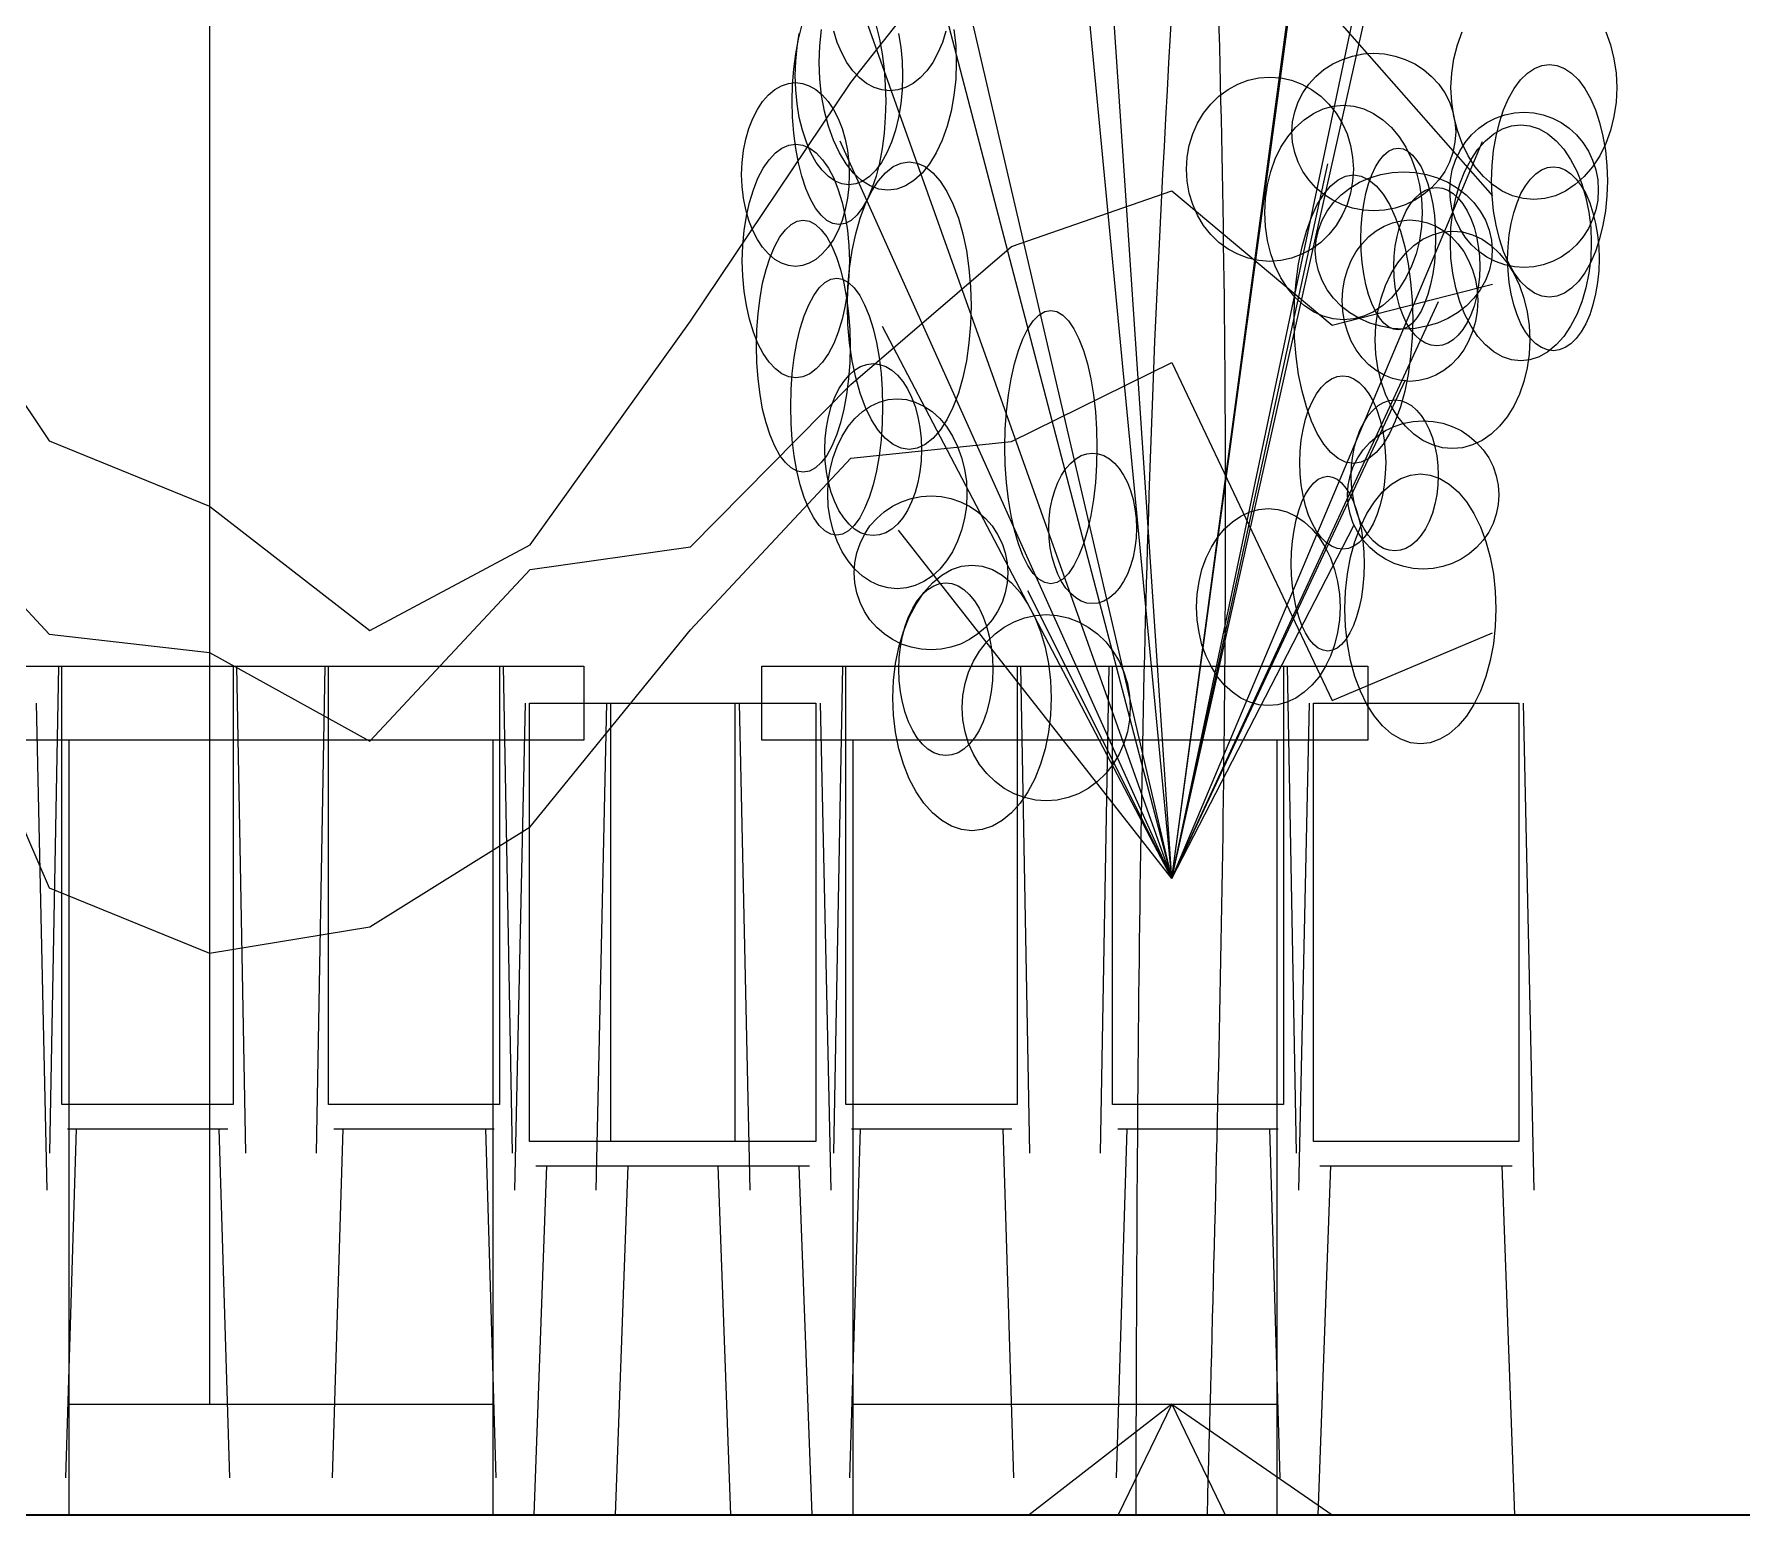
# Model space of a CAD drawing. Header units: millimetres. Extents: x -1800 to 33200, y -8500 to 38400.
# Drawn here: x 22664 to 24733, y 20489 to 22283 of the extents above; entities that cross this region are included whole.
import ezdxf

# ---------------------------------------------------------------- set-up
doc = ezdxf.new("R2010")
doc.units = ezdxf.units.MM
for name, color, linetype, lineweight in [('E-FURNITURE', 7, 'Continuous', 18), ('E-GLASS', 4, 'Continuous', 13), ('E-LANDSCAPE', 8, 'Continuous', 9), ('E-OUTLINE', 7, 'Continuous', 35), ('E-PLANT', 3, 'Continuous', 13)]:
    doc.layers.add(name, color=color, linetype=linetype, lineweight=lineweight)

msp = doc.modelspace()

# ---------------------------------------------------------------- linework, layer by layer
at = {"layer": 'E-FURNITURE'}
for p, q in [((22693.7, 21517.4), (22682.9, 20927.4)), ((22909.5, 21517.4), (22920.3, 20927.4)), ((23016.5, 21517.4), (23005.7, 20927.4)), ((23232.3, 21517.4), (23243.1, 20927.4)), ((23643.3, 21517.4), (23632.5, 20927.4)), ((23859.1, 21517.4), (23869.9, 20927.4)), ((23966.1, 21517.4), (23955.3, 20927.4)), ((24181.9, 21517.4), (24192.7, 20927.4)), ((22666.9, 21472.7), (22679.8, 20882.7)), ((23259.1, 21472.7), (23246.2, 20882.7)), ((23357.5, 21472.7), (23344.6, 20882.7)), ((23518.1, 21472.7), (23531, 20882.7)), ((23616.5, 21472.7), (23629.4, 20882.7)), ((24208.7, 21472.7), (24195.8, 20882.7)), ((24467.7, 21472.7), (24480.6, 20882.7)), ((22706.2, 21428), (22706.2, 20489.4)), ((23219.8, 21428), (23219.8, 20489.4)), ((23655.8, 21428), (23655.8, 20489.4)), ((24169.4, 21428), (24169.4, 20489.4)), ((22715.2, 20956.9), (22702.3, 20534.1)), ((22704.5, 20956.9), (22898.7, 20956.9)), ((22887.9, 20956.9), (22900.8, 20534.1)), ((23038.1, 20956.9), (23025.2, 20534.1)), ((23027.3, 20956.9), (23221.6, 20956.9)), ((23210.8, 20956.9), (23223.7, 20534.1)), ((23664.8, 20956.9), (23651.9, 20534.1)), ((23654.1, 20956.9), (23848.3, 20956.9)), ((23837.5, 20956.9), (23850.4, 20534.1)), ((23987.7, 20956.9), (23974.8, 20534.1)), ((23976.9, 20956.9), (24171.2, 20956.9)), ((24160.4, 20956.9), (24173.3, 20534.1)), ((23285, 20912.2), (23269.5, 20489.4)), ((23272.1, 20912.2), (23505.1, 20912.2)), ((23383.4, 20912.2), (23367.9, 20489.4)), ((23370.5, 20912.2), (23603.5, 20912.2)), ((23492.2, 20912.2), (23507.7, 20489.4)), ((23590.6, 20912.2), (23606.1, 20489.4)), ((24234.6, 20912.2), (24219.1, 20489.4)), ((24221.7, 20912.2), (24454.7, 20912.2)), ((24441.8, 20912.2), (24457.3, 20489.4)), ((22706.2, 20623.5), (23219.8, 20623.5)), ((23655.8, 20623.5), (24169.4, 20623.5))]:
    msp.add_line(p, q, dxfattribs=at)
for points in [[(22596.1, 21517.4), (23329.9, 21517.4), (23329.9, 21428), (22596.1, 21428)], [(22698, 21517.4), (22905.2, 21517.4), (22905.2, 20986.4), (22698, 20986.4)], [(23020.8, 21517.4), (23228, 21517.4), (23228, 20986.4), (23020.8, 20986.4)], [(23545.7, 21517.4), (24279.5, 21517.4), (24279.5, 21428), (23545.7, 21428)], [(23647.6, 21517.4), (23854.8, 21517.4), (23854.8, 20986.4), (23647.6, 20986.4)], [(23970.4, 21517.4), (24177.6, 21517.4), (24177.6, 20986.4), (23970.4, 20986.4)], [(23264.3, 21472.7), (23512.9, 21472.7), (23512.9, 20941.7), (23264.3, 20941.7)], [(23362.7, 21472.7), (23611.3, 21472.7), (23611.3, 20941.7), (23362.7, 20941.7)], [(24213.9, 21472.7), (24462.5, 21472.7), (24462.5, 20941.7), (24213.9, 20941.7)]]:
    msp.add_lwpolyline(points, close=True, dxfattribs=at)
at = {"layer": 'E-GLASS'}
msp.add_line((22876.7, 25361.4), (22876.7, 20623.5), dxfattribs=at)
at = {"layer": 'E-LANDSCAPE'}
for points in [[(19963.1, 22056.9), (20157.4, 22056.5), (20351.6, 22172.5), (20545.8, 22333.3), (20740.1, 22535), (20934.3, 22728.1), (21128.6, 22427), (21322.8, 22153.3), (21517, 22190), (21711.3, 21938), (21905.5, 22042.9), (22099.7, 22142.5), (22294, 22148.7), (22488.2, 22080.3), (22682.4, 21790.5), (22876.7, 21711.3), (23070.9, 21560.6), (23265.1, 21664.6), (23459.4, 21935.3), (23653.6, 22224.7), (23847.9, 22471.2), (24042.1, 22310.6), (24236.3, 22307.8), (24430.6, 22087.4)], [(19963.1, 21783.4), (20157.4, 21887), (20351.6, 22119.8), (20545.8, 22268.1), (20740.1, 22432.3), (20934.3, 22278.4), (21128.6, 22296.2), (21322.8, 21935.2), (21517, 21934.1), (21711.3, 21551.8), (21905.5, 21678.8), (22099.7, 21996.8), (22294, 21813.1), (22488.2, 21765.6), (22682.4, 21556.2), (22876.7, 21534.2), (23070.9, 21426.7), (23265.1, 21634.4), (23459.4, 21662.1), (23653.6, 21858.6), (23847.9, 22025.9), (24042.1, 22093.2), (24236.3, 21930.5), (24430.6, 21980.4)], [(19963.1, 21712.8), (20157.4, 21734.8), (20351.6, 21616.1), (20545.8, 21795.9), (20740.1, 22104.5), (20934.3, 22195.4), (21128.6, 22044), (21322.8, 21756.6), (21517, 21470.5), (21711.3, 21494.7), (21905.5, 21641.6), (22099.7, 21615.9), (22294, 21628), (22488.2, 21699.2), (22682.4, 21249.1), (22876.7, 21169.8), (23070.9, 21201.8), (23265.1, 21322.9), (23459.4, 21561.6), (23653.6, 21769.4), (23847.9, 21789.8), (24042.1, 21885.2), (24236.3, 21476), (24430.6, 21557.9)]]:
    msp.add_lwpolyline(points, dxfattribs=at)
at = {"layer": 'E-OUTLINE'}
msp.add_line((0, 20489.4), (32200, 20489.4), dxfattribs=at)
at = {"layer": 'E-PLANT'}
for p, q in [((24042.1, 21260.4), (24312.2, 23245.3)), ((24042.1, 21260.4), (24462.4, 23131.8)), ((24042.1, 21260.4), (23627.4, 22848.4)), ((24042.1, 21260.4), (24367.5, 22802.7)), ((24042.1, 21260.4), (24231.4, 22668.3)), ((24042.1, 21260.4), (23949.5, 22641)), ((24042.1, 21260.4), (23732.5, 22593.1)), ((24042.1, 21260.4), (23916.9, 22570)), ((24042.1, 21260.4), (23614.4, 22462.7)), ((24042.1, 21260.4), (23640.6, 22153.4)), ((24042.1, 21260.4), (24418.6, 22153.2)), ((24042.1, 21260.4), (24231.2, 22126)), ((24042.1, 21260.4), (24365.2, 21959.4)), ((24042.1, 21260.4), (23691.7, 21929.1)), ((24042.1, 21260.4), (24325.3, 21864.3)), ((24042.1, 21260.4), (23711.1, 21682.2)), ((24042.1, 21260.4), (24262.8, 21687.7)), ((24042.1, 21260.4), (23868, 21608.6)), ((24042.1, 20623.5), (23869.4, 20489.4)), ((24042.1, 20623.5), (23977.3, 20489.4)), ((24042.1, 20623.5), (24106.8, 20489.4)), ((24042.1, 20623.5), (24236.3, 20489.4))]:
    msp.add_line(p, q, dxfattribs=at)
for points in [[(23684, 22293.2), (23688.1, 22276.9), (23691.4, 22259.3), (23693.8, 22240.8), (23695.2, 22221.6), (23695.7, 22202.1), (23695.7, 22202.1), (23695.2, 22182.5), (23693.8, 22163.3), (23691.4, 22144.8), (23688.1, 22127.2), (23684, 22111), (23679.1, 22096.3), (23673.5, 22083.3), (23667.4, 22072.5), (23660.7, 22063.8), (23653.7, 22057.5), (23646.5, 22053.7), (23639.1, 22052.4), (23631.7, 22053.7), (23624.4, 22057.5), (23617.4, 22063.8), (23610.7, 22072.5), (23604.6, 22083.3), (23599, 22096.3), (23594.1, 22111), (23590, 22127.2), (23586.7, 22144.8), (23584.3, 22163.3), (23582.9, 22182.5), (23582.4, 22202.1), (23582.9, 22221.6), (23584.3, 22240.8), (23586.7, 22259.3), (23590, 22276.9), (23594.1, 22293.2)], [(23711.3, 22283.9), (23714, 22267.4), (23715.7, 22250.4), (23716.2, 22233.1), (23716.2, 22233.1), (23715.7, 22215.8), (23714, 22198.8), (23711.3, 22182.3), (23707.5, 22166.8), (23702.8, 22152.3), (23697.2, 22139.3), (23690.8, 22127.8), (23683.7, 22118.2), (23676.1, 22110.5), (23668, 22105), (23659.7, 22101.6), (23651.2, 22100.4), (23642.7, 22101.6), (23634.4, 22105), (23626.3, 22110.5), (23618.7, 22118.2), (23611.6, 22127.8), (23605.2, 22139.3), (23599.6, 22152.3), (23594.9, 22166.8), (23591.1, 22182.3), (23588.4, 22198.8), (23586.7, 22215.8), (23586.1, 22233.1), (23586.7, 22250.4), (23588.4, 22267.4), (23591.1, 22283.9)], [(23778.4, 22288.8), (23780.5, 22269), (23781.2, 22248.8), (23781.2, 22248.8), (23780.5, 22228.6), (23778.4, 22208.8), (23774.9, 22189.7), (23770.1, 22171.5), (23764.1, 22154.7), (23756.9, 22139.5), (23748.8, 22126.2), (23739.7, 22114.9), (23730, 22106), (23719.7, 22099.5), (23709.1, 22095.5), (23698.3, 22094.2), (23687.4, 22095.5), (23676.8, 22099.5), (23666.5, 22106), (23656.8, 22114.9), (23647.8, 22126.2), (23639.6, 22139.5), (23632.4, 22154.7), (23626.4, 22171.5), (23621.6, 22189.7), (23618.1, 22208.8), (23616, 22228.6), (23615.3, 22248.8), (23616, 22269), (23618.1, 22288.8)], [(23768.6, 22286.8), (23764.4, 22273.1), (23759, 22260.4), (23752.7, 22248.9), (23745.5, 22238.8), (23737.5, 22230.3), (23728.9, 22223.5), (23719.8, 22218.6), (23710.3, 22215.6), (23700.7, 22214.6), (23691.2, 22215.6), (23681.7, 22218.6), (23672.6, 22223.5), (23664, 22230.3), (23656, 22238.8), (23648.8, 22248.9), (23642.5, 22260.4), (23637.1, 22273.1), (23632.9, 22286.8)], [(24567.8, 22286.1), (24573.6, 22270.2), (24577.8, 22253.4), (24580.4, 22236), (24581.2, 22218.3), (24581.2, 22218.3), (24580.4, 22200.6), (24577.8, 22183.2), (24573.6, 22166.5), (24567.8, 22150.6), (24560.5, 22135.8), (24551.8, 22122.5), (24541.9, 22110.8), (24531, 22101), (24519.3, 22093.1), (24506.8, 22087.4), (24493.9, 22084), (24480.8, 22082.8), (24467.7, 22084), (24454.9, 22087.4), (24442.4, 22093.1), (24430.6, 22101), (24419.7, 22110.8), (24409.8, 22122.5), (24401.2, 22135.8), (24393.9, 22150.6), (24388.1, 22166.5), (24383.9, 22183.2), (24381.3, 22200.6), (24380.4, 22218.3), (24381.3, 22236), (24383.9, 22253.4), (24388.1, 22270.2), (24393.9, 22286.1)]]:
    msp.add_lwpolyline(points, dxfattribs=at)
for points in [[(24386.1, 22164.6), (24385.2, 22152.1), (24382.7, 22139.9), (24378.5, 22128.1), (24372.8, 22116.9), (24365.6, 22106.5), (24357, 22097.1), (24347.3, 22088.9), (24336.5, 22082), (24324.9, 22076.5), (24312.6, 22072.5), (24299.9, 22070), (24286.9, 22069.2), (24274, 22070), (24261.2, 22072.5), (24249, 22076.5), (24237.3, 22082), (24226.6, 22088.9), (24216.8, 22097.1), (24208.2, 22106.5), (24201, 22116.9), (24195.3, 22128.1), (24191.1, 22139.9), (24188.6, 22152.1), (24187.8, 22164.6), (24188.6, 22177), (24191.1, 22189.2), (24195.3, 22201), (24201, 22212.2), (24208.2, 22222.6), (24216.8, 22232), (24226.6, 22240.2), (24237.3, 22247.1), (24249, 22252.6), (24261.2, 22256.6), (24274, 22259.1), (24286.9, 22259.9), (24299.9, 22259.1), (24312.6, 22256.6), (24324.9, 22252.6), (24336.5, 22247.1), (24347.3, 22240.2), (24357, 22232), (24365.6, 22222.6), (24372.8, 22212.2), (24378.5, 22201), (24382.7, 22189.2), (24385.2, 22177), (24386.1, 22164.6)], [(24569.8, 22105.6), (24569.2, 22087.2), (24567.4, 22069.1), (24564.4, 22051.7), (24560.4, 22035.2), (24555.3, 22019.8), (24549.2, 22006), (24542.4, 21993.8), (24534.7, 21983.6), (24526.5, 21975.4), (24517.8, 21969.5), (24508.8, 21965.9), (24499.7, 21964.7), (24490.6, 21965.9), (24481.6, 21969.5), (24472.9, 21975.4), (24464.7, 21983.6), (24457, 21993.8), (24450.2, 22006), (24444.1, 22019.8), (24439, 22035.2), (24435, 22051.7), (24432, 22069.1), (24430.2, 22087.2), (24429.6, 22105.6), (24430.2, 22124), (24432, 22142.1), (24435, 22159.5), (24439, 22176.1), (24444.1, 22191.4), (24450.2, 22205.2), (24457, 22217.4), (24464.7, 22227.6), (24472.9, 22235.8), (24481.6, 22241.7), (24490.6, 22245.3), (24499.7, 22246.5), (24508.8, 22245.3), (24517.8, 22241.7), (24526.5, 22235.8), (24534.7, 22227.6), (24542.4, 22217.4), (24549.2, 22205.2), (24555.3, 22191.4), (24560.4, 22176.1), (24564.4, 22159.5), (24567.4, 22142.1), (24569.2, 22124), (24569.8, 22105.6)], [(23651.5, 22113.2), (23650.9, 22098.6), (23649.3, 22084.4), (23646.5, 22070.6), (23642.8, 22057.5), (23638, 22045.4), (23632.4, 22034.5), (23626, 22024.9), (23618.9, 22016.8), (23611.3, 22010.3), (23603.2, 22005.6), (23594.9, 22002.8), (23586.4, 22001.8), (23577.9, 22002.8), (23569.5, 22005.6), (23561.4, 22010.3), (23553.8, 22016.8), (23546.7, 22024.9), (23540.3, 22034.5), (23534.7, 22045.4), (23529.9, 22057.5), (23526.2, 22070.6), (23523.4, 22084.4), (23521.8, 22098.6), (23521.2, 22113.2), (23521.8, 22127.7), (23523.4, 22142), (23526.2, 22155.8), (23529.9, 22168.8), (23534.7, 22180.9), (23540.3, 22191.9), (23546.7, 22201.5), (23553.8, 22209.6), (23561.4, 22216), (23569.5, 22220.7), (23577.9, 22223.5), (23586.4, 22224.5), (23594.9, 22223.5), (23603.2, 22220.7), (23611.3, 22216), (23618.9, 22209.6), (23626, 22201.5), (23632.4, 22191.9), (23638, 22180.9), (23642.8, 22168.8), (23646.5, 22155.8), (23649.3, 22142), (23650.9, 22127.7), (23651.5, 22113.2)], [(24262.2, 22119.5), (24261.3, 22104.9), (24258.7, 22090.6), (24254.5, 22076.8), (24248.6, 22063.7), (24241.3, 22051.5), (24232.5, 22040.6), (24222.6, 22030.9), (24211.6, 22022.8), (24199.7, 22016.4), (24187.2, 22011.7), (24174.2, 22008.8), (24161, 22007.9), (24147.8, 22008.8), (24134.8, 22011.7), (24122.3, 22016.4), (24110.4, 22022.8), (24099.4, 22030.9), (24089.5, 22040.6), (24080.8, 22051.5), (24073.4, 22063.7), (24067.6, 22076.8), (24063.3, 22090.6), (24060.7, 22104.9), (24059.9, 22119.5), (24060.7, 22134.1), (24063.3, 22148.4), (24067.6, 22162.2), (24073.4, 22175.3), (24080.8, 22187.5), (24089.5, 22198.4), (24099.4, 22208.1), (24110.4, 22216.2), (24122.3, 22222.6), (24134.8, 22227.3), (24147.8, 22230.2), (24161, 22231.1), (24174.2, 22230.2), (24187.2, 22227.3), (24199.7, 22222.6), (24211.6, 22216.2), (24222.6, 22208.1), (24232.5, 22198.4), (24241.3, 22187.5), (24248.6, 22175.3), (24254.5, 22162.2), (24258.7, 22148.4), (24261.3, 22134.1), (24262.2, 22119.5)], [(24345.4, 22066.9), (24344.6, 22050), (24342.2, 22033.3), (24338.2, 22017.2), (24332.7, 22002), (24325.8, 21987.8), (24317.5, 21975), (24308.2, 21963.8), (24297.8, 21954.4), (24286.6, 21946.9), (24274.8, 21941.4), (24262.6, 21938.1), (24250.1, 21937), (24237.7, 21938.1), (24225.5, 21941.4), (24213.7, 21946.9), (24202.5, 21954.4), (24192.1, 21963.8), (24182.7, 21975), (24174.5, 21987.8), (24167.6, 22002), (24162.1, 22017.2), (24158.1, 22033.3), (24155.6, 22050), (24154.8, 22066.9), (24155.6, 22083.9), (24158.1, 22100.6), (24162.1, 22116.7), (24167.6, 22131.9), (24174.5, 22146.1), (24182.7, 22158.8), (24192.1, 22170), (24202.5, 22179.5), (24213.7, 22187), (24225.5, 22192.5), (24237.7, 22195.8), (24250.1, 22196.9), (24262.6, 22195.8), (24274.8, 22192.5), (24286.6, 22187), (24297.8, 22179.5), (24308.2, 22170), (24317.5, 22158.8), (24325.8, 22146.1), (24332.7, 22131.9), (24338.2, 22116.7), (24342.2, 22100.6), (24344.6, 22083.9), (24345.4, 22066.9)], [(24558.8, 22094.5), (24558.1, 22082.2), (24555.8, 22070.2), (24552, 22058.5), (24546.8, 22047.5), (24540.2, 22037.3), (24532.5, 22028.1), (24523.6, 22019.9), (24513.9, 22013.1), (24503.3, 22007.7), (24492.2, 22003.7), (24480.6, 22001.3), (24468.9, 22000.5), (24457.2, 22001.3), (24445.6, 22003.7), (24434.5, 22007.7), (24423.9, 22013.1), (24414.2, 22019.9), (24405.3, 22028.1), (24397.6, 22037.3), (24391, 22047.5), (24385.8, 22058.5), (24382, 22070.2), (24379.8, 22082.2), (24379, 22094.5), (24379.8, 22106.8), (24382, 22118.8), (24385.8, 22130.5), (24391, 22141.5), (24397.6, 22151.7), (24405.3, 22161), (24414.2, 22169.1), (24423.9, 22175.9), (24434.5, 22181.3), (24445.6, 22185.3), (24457.2, 22187.7), (24468.9, 22188.5), (24480.6, 22187.7), (24492.2, 22185.3), (24503.3, 22181.3), (24513.9, 22175.9), (24523.6, 22169.1), (24532.5, 22161), (24540.2, 22151.7), (24546.8, 22141.5), (24552, 22130.5), (24555.8, 22118.8), (24558.1, 22106.8), (24558.8, 22094.5)], [(24550.3, 22030.3), (24549.6, 22011.7), (24547.4, 21993.4), (24543.8, 21975.7), (24538.9, 21958.9), (24532.7, 21943.4), (24525.3, 21929.4), (24516.9, 21917), (24507.7, 21906.7), (24497.6, 21898.4), (24487.1, 21892.4), (24476.1, 21888.7), (24465, 21887.5), (24453.9, 21888.7), (24442.9, 21892.4), (24432.4, 21898.4), (24422.3, 21906.7), (24413.1, 21917), (24404.7, 21929.4), (24397.3, 21943.4), (24391.1, 21958.9), (24386.2, 21975.7), (24382.6, 21993.4), (24380.4, 22011.7), (24379.7, 22030.3), (24380.4, 22049), (24382.6, 22067.3), (24386.2, 22085), (24391.1, 22101.8), (24397.3, 22117.3), (24404.7, 22131.3), (24413.1, 22143.7), (24422.3, 22154), (24432.4, 22162.3), (24442.9, 22168.3), (24453.9, 22172), (24465, 22173.2), (24476.1, 22172), (24487.1, 22168.3), (24497.6, 22162.3), (24507.7, 22154), (24516.9, 22143.7), (24525.3, 22131.3), (24532.7, 22117.3), (24538.9, 22101.8), (24543.8, 22085), (24547.4, 22067.3), (24549.6, 22049), (24550.3, 22030.3)], [(23651.7, 22008.4), (23651.2, 21989.9), (23649.5, 21971.8), (23646.8, 21954.3), (23643, 21937.7), (23638.3, 21922.3), (23632.7, 21908.3), (23626.4, 21896.1), (23619.3, 21885.8), (23611.7, 21877.7), (23603.7, 21871.7), (23595.4, 21868.1), (23586.9, 21866.9), (23578.4, 21868.1), (23570.1, 21871.7), (23562.1, 21877.7), (23554.5, 21885.8), (23547.4, 21896.1), (23541, 21908.3), (23535.4, 21922.3), (23530.7, 21937.7), (23527, 21954.3), (23524.2, 21971.8), (23522.6, 21989.9), (23522, 22008.4), (23522.6, 22026.9), (23524.2, 22045.1), (23527, 22062.6), (23530.7, 22079.2), (23535.4, 22094.6), (23541, 22108.5), (23547.4, 22120.7), (23554.5, 22131), (23562.1, 22139.2), (23570.1, 22145.1), (23578.4, 22148.8), (23586.9, 22150), (23595.4, 22148.8), (23603.7, 22145.1), (23611.7, 22139.2), (23619.3, 22131), (23626.4, 22120.7), (23632.7, 22108.5), (23638.3, 22094.6), (23643, 22079.2), (23646.8, 22062.6), (23649.5, 22045.1), (23651.2, 22026.9), (23651.7, 22008.4)], [(24361.8, 22034.9), (24361.4, 22020.5), (24360.3, 22006.4), (24358.3, 21992.7), (24355.7, 21979.8), (24352.4, 21967.9), (24348.5, 21957), (24344.1, 21947.5), (24339.2, 21939.5), (24333.9, 21933.2), (24328.3, 21928.6), (24322.4, 21925.7), (24316.5, 21924.8), (24310.6, 21925.7), (24304.8, 21928.6), (24299.2, 21933.2), (24293.9, 21939.5), (24289, 21947.5), (24284.5, 21957), (24280.6, 21967.9), (24277.3, 21979.8), (24274.7, 21992.7), (24272.8, 22006.4), (24271.7, 22020.5), (24271.3, 22034.9), (24271.7, 22049.2), (24272.8, 22063.3), (24274.7, 22077), (24277.3, 22089.9), (24280.6, 22101.8), (24284.5, 22112.7), (24289, 22122.2), (24293.9, 22130.2), (24299.2, 22136.5), (24304.8, 22141.2), (24310.6, 22144), (24316.5, 22144.9), (24322.4, 22144), (24328.3, 22141.2), (24333.9, 22136.5), (24339.2, 22130.2), (24344.1, 22122.2), (24348.5, 22112.7), (24352.4, 22101.8), (24355.7, 22089.9), (24358.3, 22077), (24360.3, 22063.3), (24361.4, 22049.2), (24361.8, 22034.9)], [(23799.2, 21954.2), (23798.5, 21931.5), (23796.6, 21909.1), (23793.5, 21887.5), (23789.1, 21867.1), (23783.7, 21848.1), (23777.2, 21831), (23769.9, 21816), (23761.7, 21803.3), (23752.9, 21793.2), (23743.6, 21785.9), (23734, 21781.4), (23724.3, 21780), (23714.5, 21781.4), (23704.9, 21785.9), (23695.6, 21793.2), (23686.8, 21803.3), (23678.7, 21816), (23671.3, 21831), (23664.8, 21848.1), (23659.4, 21867.1), (23655.1, 21887.5), (23651.9, 21909.1), (23650, 21931.5), (23649.4, 21954.2), (23650, 21977), (23651.9, 21999.3), (23655.1, 22020.9), (23659.4, 22041.4), (23664.8, 22060.3), (23671.3, 22077.5), (23678.7, 22092.5), (23686.8, 22105.2), (23695.6, 22115.3), (23704.9, 22122.6), (23714.5, 22127), (23724.3, 22128.5), (23734, 22127), (23743.6, 22122.6), (23752.9, 22115.3), (23761.7, 22105.2), (23769.9, 22092.5), (23777.2, 22077.5), (23783.7, 22060.3), (23789.1, 22041.4), (23793.5, 22020.9), (23796.6, 21999.3), (23798.5, 21977), (23799.2, 21954.2)], [(24334, 21937.9), (24333.4, 21915.1), (24331.5, 21892.7), (24328.5, 21871), (24324.4, 21850.5), (24319.1, 21831.5), (24312.9, 21814.3), (24305.9, 21799.3), (24298.1, 21786.6), (24289.7, 21776.4), (24280.8, 21769.1), (24271.6, 21764.6), (24262.2, 21763.1), (24252.8, 21764.6), (24243.6, 21769.1), (24234.7, 21776.4), (24226.3, 21786.6), (24218.5, 21799.3), (24211.4, 21814.3), (24205.3, 21831.5), (24200, 21850.5), (24195.9, 21871), (24192.9, 21892.7), (24191, 21915.1), (24190.4, 21937.9), (24191, 21960.8), (24192.9, 21983.2), (24195.9, 22004.8), (24200, 22025.3), (24205.3, 22044.4), (24211.4, 22061.5), (24218.5, 22076.6), (24226.3, 22089.3), (24234.7, 22099.4), (24243.6, 22106.8), (24252.8, 22111.2), (24262.2, 22112.7), (24271.6, 22111.2), (24280.8, 22106.8), (24289.7, 22099.4), (24298.1, 22089.3), (24305.9, 22076.6), (24312.9, 22061.5), (24319.1, 22044.4), (24324.4, 22025.3), (24328.5, 22004.8), (24331.5, 21983.2), (24333.4, 21960.8), (24334, 21937.9)], [(24430.2, 22021.2), (24429.3, 22008.7), (24426.6, 21996.5), (24422.1, 21984.7), (24415.9, 21973.5), (24408.1, 21963.2), (24398.9, 21953.8), (24388.3, 21945.6), (24376.7, 21938.7), (24364.1, 21933.2), (24350.9, 21929.2), (24337.1, 21926.7), (24323.2, 21925.9), (24309.2, 21926.7), (24295.5, 21929.2), (24282.2, 21933.2), (24269.6, 21938.7), (24258, 21945.6), (24247.5, 21953.8), (24238.2, 21963.2), (24230.5, 21973.5), (24224.3, 21984.7), (24219.8, 21996.5), (24217, 22008.7), (24216.1, 22021.2), (24217, 22033.6), (24219.8, 22045.8), (24224.3, 22057.6), (24230.5, 22068.8), (24238.2, 22079.1), (24247.5, 22088.5), (24258, 22096.7), (24269.6, 22103.7), (24282.2, 22109.2), (24295.5, 22113.2), (24309.2, 22115.6), (24323.2, 22116.4), (24337.1, 22115.6), (24350.9, 22113.2), (24364.1, 22109.2), (24376.7, 22103.7), (24388.3, 22096.7), (24398.9, 22088.5), (24408.1, 22079.1), (24415.9, 22068.8), (24422.1, 22057.6), (24426.6, 22045.8), (24429.3, 22033.6), (24430.2, 22021.2)], [(24559.8, 22011.1), (24559.3, 21996.5), (24557.9, 21982.2), (24555.6, 21968.4), (24552.4, 21955.3), (24548.4, 21943.2), (24543.6, 21932.3), (24538.1, 21922.6), (24532.1, 21914.5), (24525.6, 21908.1), (24518.7, 21903.4), (24511.6, 21900.6), (24504.4, 21899.6), (24497.2, 21900.6), (24490.1, 21903.4), (24483.2, 21908.1), (24476.7, 21914.5), (24470.7, 21922.6), (24465.2, 21932.3), (24460.4, 21943.2), (24456.4, 21955.3), (24453.2, 21968.4), (24450.9, 21982.2), (24449.5, 21996.5), (24449, 22011.1), (24449.5, 22025.6), (24450.9, 22039.9), (24453.2, 22053.7), (24456.4, 22066.8), (24460.4, 22078.9), (24465.2, 22089.9), (24470.7, 22099.5), (24476.7, 22107.6), (24483.2, 22114.1), (24490.1, 22118.7), (24497.2, 22121.6), (24504.4, 22122.5), (24511.6, 22121.6), (24518.7, 22118.7), (24525.6, 22114.1), (24532.1, 22107.6), (24538.1, 22099.5), (24543.6, 22089.9), (24548.4, 22078.9), (24552.4, 22066.8), (24555.6, 22053.7), (24557.9, 22039.9), (24559.3, 22025.6), (24559.8, 22011.1)], [(24415.2, 22001.5), (24414.8, 21989), (24413.5, 21976.7), (24411.3, 21964.8), (24408.3, 21953.6), (24404.5, 21943.1), (24400, 21933.7), (24394.9, 21925.5), (24389.2, 21918.5), (24383.1, 21913), (24376.6, 21908.9), (24370, 21906.5), (24363.2, 21905.7), (24356.4, 21906.5), (24349.7, 21908.9), (24343.2, 21913), (24337.1, 21918.5), (24331.5, 21925.5), (24326.3, 21933.7), (24321.9, 21943.1), (24318.1, 21953.6), (24315.1, 21964.8), (24312.9, 21976.7), (24311.5, 21989), (24311.1, 22001.5), (24311.5, 22014), (24312.9, 22026.3), (24315.1, 22038.1), (24318.1, 22049.4), (24321.9, 22059.8), (24326.3, 22069.2), (24331.5, 22077.5), (24337.1, 22084.4), (24343.2, 22090), (24349.7, 22094), (24356.4, 22096.4), (24363.2, 22097.3), (24370, 22096.4), (24376.6, 22094), (24383.1, 22090), (24389.2, 22084.4), (24394.9, 22077.5), (24400, 22069.2), (24404.5, 22059.8), (24408.3, 22049.4), (24411.3, 22038.1), (24413.5, 22026.3), (24414.8, 22014), (24415.2, 22001.5)], [(23652.6, 21905.1), (23652.2, 21885.2), (23650.7, 21865.6), (23648.3, 21846.7), (23645, 21828.8), (23640.9, 21812.2), (23636, 21797.2), (23630.4, 21784), (23624.3, 21772.9), (23617.6, 21764.1), (23610.6, 21757.7), (23603.3, 21753.8), (23595.9, 21752.5), (23588.5, 21753.8), (23581.2, 21757.7), (23574.2, 21764.1), (23567.5, 21772.9), (23561.3, 21784), (23555.8, 21797.2), (23550.9, 21812.2), (23546.7, 21828.8), (23543.5, 21846.7), (23541.1, 21865.6), (23539.6, 21885.2), (23539.1, 21905.1), (23539.6, 21925.1), (23541.1, 21944.7), (23543.5, 21963.6), (23546.7, 21981.5), (23550.9, 21998.1), (23555.8, 22013.1), (23561.3, 22026.3), (23567.5, 22037.4), (23574.2, 22046.2), (23581.2, 22052.6), (23588.5, 22056.5), (23595.9, 22057.8), (23603.3, 22056.5), (23610.6, 22052.6), (23617.6, 22046.2), (23624.3, 22037.4), (23630.4, 22026.3), (23636, 22013.1), (23640.9, 21998.1), (23645, 21981.5), (23648.3, 21963.6), (23650.7, 21944.7), (23652.2, 21925.1), (23652.6, 21905.1)], [(24412.8, 21960.3), (24412.1, 21947.5), (24410, 21935), (24406.5, 21922.9), (24401.8, 21911.4), (24395.8, 21900.8), (24388.7, 21891.2), (24380.7, 21882.7), (24371.7, 21875.6), (24362.1, 21870), (24352, 21865.9), (24341.4, 21863.4), (24330.7, 21862.5), (24320, 21863.4), (24309.5, 21865.9), (24299.3, 21870), (24289.7, 21875.6), (24280.8, 21882.7), (24272.7, 21891.2), (24265.6, 21900.8), (24259.7, 21911.4), (24254.9, 21922.9), (24251.5, 21935), (24249.4, 21947.5), (24248.7, 21960.3), (24249.4, 21973), (24251.5, 21985.5), (24254.9, 21997.6), (24259.7, 22009.1), (24265.6, 22019.7), (24272.7, 22029.3), (24280.8, 22037.8), (24289.7, 22044.9), (24299.3, 22050.5), (24309.5, 22054.6), (24320, 22057.1), (24330.7, 22058), (24341.4, 22057.1), (24352, 22054.6), (24362.1, 22050.5), (24371.7, 22044.9), (24380.7, 22037.8), (24388.7, 22029.3), (24395.8, 22019.7), (24401.8, 22009.1), (24406.5, 21997.6), (24410, 21985.5), (24412.1, 21973), (24412.8, 21960.3)], [(24475.8, 21912.8), (24475, 21895.6), (24472.6, 21878.7), (24468.7, 21862.3), (24463.3, 21846.9), (24456.5, 21832.5), (24448.4, 21819.6), (24439.2, 21808.2), (24429, 21798.6), (24418.1, 21791), (24406.5, 21785.5), (24394.5, 21782.1), (24382.3, 21781), (24370.1, 21782.1), (24358.1, 21785.5), (24346.5, 21791), (24335.5, 21798.6), (24325.3, 21808.2), (24316.1, 21819.6), (24308, 21832.5), (24301.2, 21846.9), (24295.8, 21862.3), (24291.9, 21878.7), (24289.5, 21895.6), (24288.7, 21912.8), (24289.5, 21930), (24291.9, 21946.9), (24295.8, 21963.2), (24301.2, 21978.7), (24308, 21993), (24316.1, 22006), (24325.3, 22017.4), (24335.5, 22026.9), (24346.5, 22034.6), (24358.1, 22040.1), (24370.1, 22043.5), (24382.3, 22044.6), (24394.5, 22043.5), (24406.5, 22040.1), (24418.1, 22034.6), (24429, 22026.9), (24439.2, 22017.4), (24448.4, 22006), (24456.5, 21993), (24463.3, 21978.7), (24468.7, 21963.2), (24472.6, 21946.9), (24475, 21930), (24475.8, 21912.8)], [(23692, 21831.9), (23691.5, 21811.5), (23690.1, 21791.6), (23687.7, 21772.3), (23684.5, 21754), (23680.5, 21737.1), (23675.7, 21721.8), (23670.2, 21708.3), (23664.2, 21697), (23657.6, 21688), (23650.7, 21681.5), (23643.6, 21677.5), (23636.4, 21676.2), (23629.1, 21677.5), (23622, 21681.5), (23615.1, 21688), (23608.6, 21697), (23602.5, 21708.3), (23597, 21721.8), (23592.2, 21737.1), (23588.2, 21754), (23585, 21772.3), (23582.6, 21791.6), (23581.2, 21811.5), (23580.7, 21831.9), (23581.2, 21852.2), (23582.6, 21872.2), (23585, 21891.4), (23588.2, 21909.7), (23592.2, 21926.6), (23597, 21942), (23602.5, 21955.4), (23608.6, 21966.7), (23615.1, 21975.7), (23622, 21982.3), (23629.1, 21986.2), (23636.4, 21987.6), (23643.6, 21986.2), (23650.7, 21982.3), (23657.6, 21975.7), (23664.2, 21966.7), (23670.2, 21955.4), (23675.7, 21942), (23680.5, 21926.6), (23684.5, 21909.7), (23687.7, 21891.4), (23690.1, 21872.2), (23691.5, 21852.2), (23692, 21831.9)], [(23951.6, 21782.9), (23951.1, 21761.3), (23949.7, 21740), (23947.4, 21719.5), (23944.1, 21700.1), (23940.1, 21682.1), (23935.3, 21665.8), (23929.8, 21651.5), (23923.7, 21639.5), (23917.2, 21629.9), (23910.3, 21622.9), (23903.1, 21618.7), (23895.8, 21617.3), (23888.5, 21618.7), (23881.4, 21622.9), (23874.5, 21629.9), (23867.9, 21639.5), (23861.8, 21651.5), (23856.4, 21665.8), (23851.6, 21682.1), (23847.5, 21700.1), (23844.3, 21719.5), (23841.9, 21740), (23840.5, 21761.3), (23840, 21782.9), (23840.5, 21804.5), (23841.9, 21825.7), (23844.3, 21846.2), (23847.5, 21865.7), (23851.6, 21883.7), (23856.4, 21900), (23861.8, 21914.2), (23867.9, 21926.3), (23874.5, 21935.9), (23881.4, 21942.8), (23888.5, 21947), (23895.8, 21948.5), (23903.1, 21947), (23910.3, 21942.8), (23917.2, 21935.9), (23923.7, 21926.3), (23929.8, 21914.2), (23935.3, 21900), (23940.1, 21883.7), (23944.1, 21865.7), (23947.4, 21846.2), (23949.7, 21825.7), (23951.1, 21804.5), (23951.6, 21782.9)], [(23739.2, 21779.8), (23738.7, 21766.2), (23737.2, 21752.8), (23734.8, 21739.9), (23731.4, 21727.7), (23727.1, 21716.4), (23722.1, 21706.1), (23716.3, 21697.1), (23709.9, 21689.6), (23703, 21683.5), (23695.8, 21679.1), (23688.2, 21676.5), (23680.6, 21675.6), (23672.9, 21676.5), (23665.4, 21679.1), (23658.1, 21683.5), (23651.3, 21689.6), (23644.9, 21697.1), (23639.1, 21706.1), (23634, 21716.4), (23629.8, 21727.7), (23626.4, 21739.9), (23623.9, 21752.8), (23622.4, 21766.2), (23621.9, 21779.8), (23622.4, 21793.4), (23623.9, 21806.8), (23626.4, 21819.7), (23629.8, 21831.9), (23634, 21843.2), (23639.1, 21853.5), (23644.9, 21862.5), (23651.3, 21870.1), (23658.1, 21876.1), (23665.4, 21880.5), (23672.9, 21883.1), (23680.6, 21884), (23688.2, 21883.1), (23695.8, 21880.5), (23703, 21876.1), (23709.9, 21870.1), (23716.3, 21862.5), (23722.1, 21853.5), (23727.1, 21843.2), (23731.4, 21831.9), (23734.8, 21819.7), (23737.2, 21806.8), (23738.7, 21793.4), (23739.2, 21779.8)], [(24301.3, 21764.2), (24300.8, 21750.5), (24299.5, 21737.1), (24297.3, 21724.1), (24294.3, 21711.8), (24290.5, 21700.4), (24286, 21690), (24280.9, 21681), (24275.3, 21673.4), (24269.2, 21667.3), (24262.7, 21662.9), (24256.1, 21660.2), (24249.3, 21659.3), (24242.5, 21660.2), (24235.8, 21662.9), (24229.4, 21667.3), (24223.3, 21673.4), (24217.6, 21681), (24212.5, 21690), (24208, 21700.4), (24204.2, 21711.8), (24201.2, 21724.1), (24199, 21737.1), (24197.7, 21750.5), (24197.3, 21764.2), (24197.7, 21777.9), (24199, 21791.3), (24201.2, 21804.3), (24204.2, 21816.6), (24208, 21828), (24212.5, 21838.4), (24217.6, 21847.4), (24223.3, 21855), (24229.4, 21861.1), (24235.8, 21865.5), (24242.5, 21868.2), (24249.3, 21869.1), (24256.1, 21868.2), (24262.7, 21865.5), (24269.2, 21861.1), (24275.3, 21855), (24280.9, 21847.4), (24286, 21838.4), (24290.5, 21828), (24294.3, 21816.6), (24297.3, 21804.3), (24299.5, 21791.3), (24300.8, 21777.9), (24301.3, 21764.2)], [(23794.1, 21726.3), (23793.4, 21711.3), (23791.2, 21696.5), (23787.7, 21682.3), (23782.8, 21668.8), (23776.7, 21656.2), (23769.4, 21644.9), (23761.1, 21635), (23751.9, 21626.6), (23742, 21620), (23731.6, 21615.1), (23720.8, 21612.2), (23709.8, 21611.2), (23698.8, 21612.2), (23688, 21615.1), (23677.5, 21620), (23667.7, 21626.6), (23658.5, 21635), (23650.2, 21644.9), (23642.9, 21656.2), (23636.8, 21668.8), (23631.9, 21682.3), (23628.4, 21696.5), (23626.2, 21711.3), (23625.5, 21726.3), (23626.2, 21741.3), (23628.4, 21756.1), (23631.9, 21770.3), (23636.8, 21783.8), (23642.9, 21796.3), (23650.2, 21807.7), (23658.5, 21817.6), (23667.7, 21825.9), (23677.5, 21832.6), (23688, 21837.4), (23698.8, 21840.4), (23709.8, 21841.4), (23720.8, 21840.4), (23731.6, 21837.4), (23742, 21832.6), (23751.9, 21825.9), (23761.1, 21817.6), (23769.4, 21807.7), (23776.7, 21796.3), (23782.8, 21783.8), (23787.7, 21770.3), (23791.2, 21756.1), (23793.4, 21741.3), (23794.1, 21726.3)], [(24365, 21748.6), (24364.5, 21736.6), (24363.2, 21724.9), (24361, 21713.6), (24357.9, 21702.8), (24354.1, 21692.9), (24349.5, 21683.9), (24344.4, 21676), (24338.6, 21669.4), (24332.5, 21664.1), (24325.9, 21660.2), (24319.2, 21657.9), (24312.3, 21657.1), (24305.4, 21657.9), (24298.7, 21660.2), (24292.2, 21664.1), (24286, 21669.4), (24280.3, 21676), (24275.1, 21683.9), (24270.5, 21692.9), (24266.7, 21702.8), (24263.7, 21713.6), (24261.5, 21724.9), (24260.1, 21736.6), (24259.7, 21748.6), (24260.1, 21760.5), (24261.5, 21772.2), (24263.7, 21783.6), (24266.7, 21794.3), (24270.5, 21804.3), (24275.1, 21813.2), (24280.3, 21821.1), (24286, 21827.8), (24292.2, 21833.1), (24298.7, 21836.9), (24305.4, 21839.3), (24312.3, 21840), (24319.2, 21839.3), (24325.9, 21836.9), (24332.5, 21833.1), (24338.6, 21827.8), (24344.4, 21821.1), (24349.5, 21813.2), (24354.1, 21804.3), (24357.9, 21794.3), (24361, 21783.6), (24363.2, 21772.2), (24364.5, 21760.5), (24365, 21748.6)], [(24438.3, 21724.9), (24437.6, 21713.2), (24435.2, 21701.7), (24431.4, 21690.5), (24426.1, 21680), (24419.4, 21670.2), (24411.5, 21661.4), (24402.5, 21653.6), (24392.6, 21647.1), (24381.8, 21641.9), (24370.5, 21638.1), (24358.7, 21635.8), (24346.8, 21635), (24334.8, 21635.8), (24323.1, 21638.1), (24311.7, 21641.9), (24301, 21647.1), (24291, 21653.6), (24282, 21661.4), (24274.1, 21670.2), (24267.4, 21680), (24262.1, 21690.5), (24258.3, 21701.7), (24256, 21713.2), (24255.2, 21724.9), (24256, 21736.7), (24258.3, 21748.2), (24262.1, 21759.3), (24267.4, 21769.9), (24274.1, 21779.6), (24282, 21788.5), (24291, 21796.2), (24301, 21802.8), (24311.7, 21808), (24323.1, 21811.8), (24334.8, 21814), (24346.8, 21814.8), (24358.7, 21814), (24370.5, 21811.8), (24381.8, 21808), (24392.6, 21802.8), (24402.5, 21796.2), (24411.5, 21788.5), (24419.4, 21779.6), (24426.1, 21769.9), (24431.4, 21759.3), (24435.2, 21748.2), (24437.6, 21736.7), (24438.3, 21724.9)], [(23999.3, 21684.5), (23998.9, 21672.6), (23997.5, 21660.9), (23995.3, 21649.6), (23992.2, 21638.9), (23988.4, 21628.9), (23983.8, 21620), (23978.6, 21612.1), (23972.8, 21605.5), (23966.6, 21600.2), (23960, 21596.4), (23953.2, 21594), (23946.3, 21593.3), (23939.4, 21594), (23932.6, 21596.4), (23926, 21600.2), (23919.8, 21605.5), (23914, 21612.1), (23908.8, 21620), (23904.3, 21628.9), (23900.4, 21638.9), (23897.3, 21649.6), (23895.1, 21660.9), (23893.7, 21672.6), (23893.3, 21684.5), (23893.7, 21696.4), (23895.1, 21708.1), (23897.3, 21719.4), (23900.4, 21730.1), (23904.3, 21740), (23908.8, 21748.9), (23914, 21756.8), (23919.8, 21763.4), (23926, 21768.7), (23932.6, 21772.5), (23939.4, 21774.9), (23946.3, 21775.7), (23953.2, 21774.9), (23960, 21772.5), (23966.6, 21768.7), (23972.8, 21763.4), (23978.6, 21756.8), (23983.8, 21748.9), (23988.4, 21740), (23992.2, 21730.1), (23995.3, 21719.4), (23997.5, 21708.1), (23998.9, 21696.4), (23999.3, 21684.5)], [(24275.3, 21641.7), (24274.9, 21627.8), (24273.7, 21614.3), (24271.9, 21601.1), (24269.3, 21588.7), (24266.1, 21577.2), (24262.3, 21566.8), (24258, 21557.7), (24253.2, 21550), (24248, 21543.8), (24242.5, 21539.4), (24236.9, 21536.7), (24231.1, 21535.8), (24225.4, 21536.7), (24219.7, 21539.4), (24214.2, 21543.8), (24209, 21550), (24204.2, 21557.7), (24199.9, 21566.8), (24196.1, 21577.2), (24192.9, 21588.7), (24190.3, 21601.1), (24188.5, 21614.3), (24187.4, 21627.8), (24187, 21641.7), (24187.4, 21655.5), (24188.5, 21669.1), (24190.3, 21682.2), (24192.9, 21694.6), (24196.1, 21706.1), (24199.9, 21716.5), (24204.2, 21725.7), (24209, 21733.3), (24214.2, 21739.5), (24219.7, 21743.9), (24225.4, 21746.6), (24231.1, 21747.5), (24236.9, 21746.6), (24242.5, 21743.9), (24248, 21739.5), (24253.2, 21733.3), (24258, 21725.7), (24262.3, 21716.5), (24266.1, 21706.1), (24269.3, 21694.6), (24271.9, 21682.2), (24273.7, 21669.1), (24274.9, 21655.5), (24275.3, 21641.7)], [(24434.9, 21586.9), (24434.1, 21565.5), (24431.8, 21544.5), (24427.9, 21524.3), (24422.6, 21505.1), (24416, 21487.3), (24408.1, 21471.2), (24399.1, 21457.1), (24389.1, 21445.2), (24378.4, 21435.7), (24367, 21428.9), (24355.3, 21424.7), (24343.3, 21423.3), (24331.4, 21424.7), (24319.7, 21428.9), (24308.3, 21435.7), (24297.6, 21445.2), (24287.6, 21457.1), (24278.6, 21471.2), (24270.7, 21487.3), (24264.1, 21505.1), (24258.8, 21524.3), (24254.9, 21544.5), (24252.6, 21565.5), (24251.8, 21586.9), (24252.6, 21608.2), (24254.9, 21629.2), (24258.8, 21649.4), (24264.1, 21668.6), (24270.7, 21686.4), (24278.6, 21702.5), (24287.6, 21716.6), (24297.6, 21728.5), (24308.3, 21738), (24319.7, 21744.8), (24331.4, 21749), (24343.3, 21750.4), (24355.3, 21749), (24367, 21744.8), (24378.4, 21738), (24389.1, 21728.5), (24399.1, 21716.6), (24408.1, 21702.5), (24416, 21686.4), (24422.6, 21668.6), (24427.9, 21649.4), (24431.8, 21629.2), (24434.1, 21608.2), (24434.9, 21586.9)], [(23843.8, 21630.5), (23843, 21618.3), (23840.6, 21606.4), (23836.7, 21594.8), (23831.3, 21583.9), (23824.5, 21573.7), (23816.5, 21564.5), (23807.3, 21556.5), (23797.2, 21549.7), (23786.3, 21544.3), (23774.7, 21540.4), (23762.8, 21538), (23750.6, 21537.2), (23738.5, 21538), (23726.5, 21540.4), (23715, 21544.3), (23704, 21549.7), (23693.9, 21556.5), (23684.8, 21564.5), (23676.7, 21573.7), (23669.9, 21583.9), (23664.6, 21594.8), (23660.6, 21606.4), (23658.3, 21618.3), (23657.5, 21630.5), (23658.3, 21642.7), (23660.6, 21654.6), (23664.6, 21666.2), (23669.9, 21677.1), (23676.7, 21687.3), (23684.8, 21696.4), (23693.9, 21704.5), (23704, 21711.3), (23715, 21716.6), (23726.5, 21720.6), (23738.5, 21723), (23750.6, 21723.7), (23762.8, 21723), (23774.7, 21720.6), (23786.3, 21716.6), (23797.2, 21711.3), (23807.3, 21704.5), (23816.5, 21696.4), (23824.5, 21687.3), (23831.3, 21677.1), (23836.7, 21666.2), (23840.6, 21654.6), (23843, 21642.7), (23843.8, 21630.5)], [(24246, 21589.1), (24245.3, 21573.5), (24243.1, 21558.2), (24239.4, 21543.5), (24234.4, 21529.5), (24228.1, 21516.5), (24220.6, 21504.7), (24212, 21494.5), (24202.6, 21485.8), (24192.4, 21478.9), (24181.6, 21473.9), (24170.5, 21470.8), (24159.1, 21469.8), (24147.8, 21470.8), (24136.6, 21473.9), (24125.9, 21478.9), (24115.7, 21485.8), (24106.2, 21494.5), (24097.7, 21504.7), (24090.2, 21516.5), (24083.8, 21529.5), (24078.8, 21543.5), (24075.2, 21558.2), (24072.9, 21573.5), (24072.2, 21589.1), (24072.9, 21604.7), (24075.2, 21620), (24078.8, 21634.8), (24083.8, 21648.8), (24090.2, 21661.8), (24097.7, 21673.5), (24106.2, 21683.8), (24115.7, 21692.5), (24125.9, 21699.4), (24136.6, 21704.4), (24147.8, 21707.4), (24159.1, 21708.4), (24170.5, 21707.4), (24181.6, 21704.4), (24192.4, 21699.4), (24202.6, 21692.5), (24212, 21683.8), (24220.6, 21673.5), (24228.1, 21661.8), (24234.4, 21648.8), (24239.4, 21634.8), (24243.1, 21620), (24245.3, 21604.7), (24246, 21589.1)], [(23896.1, 21479), (23895.2, 21458), (23892.8, 21437.4), (23888.8, 21417.5), (23883.2, 21398.6), (23876.3, 21381.1), (23868, 21365.3), (23858.6, 21351.4), (23848.1, 21339.7), (23836.9, 21330.4), (23825, 21323.6), (23812.7, 21319.5), (23800.2, 21318.2), (23787.7, 21319.5), (23775.4, 21323.6), (23763.6, 21330.4), (23752.3, 21339.7), (23741.9, 21351.4), (23732.5, 21365.3), (23724.2, 21381.1), (23717.2, 21398.6), (23711.7, 21417.5), (23707.7, 21437.4), (23705.2, 21458), (23704.4, 21479), (23705.2, 21500), (23707.7, 21520.7), (23711.7, 21540.6), (23717.2, 21559.5), (23724.2, 21577), (23732.5, 21592.8), (23741.9, 21606.7), (23752.3, 21618.4), (23763.6, 21627.7), (23775.4, 21634.4), (23787.7, 21638.5), (23800.2, 21639.9), (23812.7, 21638.5), (23825, 21634.4), (23836.9, 21627.7), (23848.1, 21618.4), (23858.6, 21606.7), (23868, 21592.8), (23876.3, 21577), (23883.2, 21559.5), (23888.8, 21540.6), (23892.8, 21520.7), (23895.2, 21500), (23896.1, 21479)], [(23825.4, 21513.7), (23825, 21500.1), (23823.5, 21486.6), (23821.1, 21473.7), (23817.8, 21461.4), (23813.7, 21450), (23808.8, 21439.7), (23803.2, 21430.7), (23797, 21423.1), (23790.3, 21417), (23783.3, 21412.6), (23776, 21410), (23768.6, 21409.1), (23761.2, 21410), (23753.9, 21412.6), (23746.8, 21417), (23740.2, 21423.1), (23734, 21430.7), (23728.4, 21439.7), (23723.5, 21450), (23719.4, 21461.4), (23716.1, 21473.7), (23713.7, 21486.6), (23712.2, 21500.1), (23711.7, 21513.7), (23712.2, 21527.4), (23713.7, 21540.8), (23716.1, 21553.8), (23719.4, 21566), (23723.5, 21577.4), (23728.4, 21587.7), (23734, 21596.7), (23740.2, 21604.3), (23746.8, 21610.4), (23753.9, 21614.8), (23761.2, 21617.5), (23768.6, 21618.4), (23776, 21617.5), (23783.3, 21614.8), (23790.3, 21610.4), (23797, 21604.3), (23803.2, 21596.7), (23808.8, 21587.7), (23813.7, 21577.4), (23817.8, 21566), (23821.1, 21553.8), (23823.5, 21540.8), (23825, 21527.4), (23825.4, 21513.7)], [(23992, 21467.1), (23991.2, 21452.4), (23988.6, 21438), (23984.3, 21424), (23978.4, 21410.8), (23971, 21398.5), (23962.2, 21387.4), (23952.2, 21377.7), (23941.1, 21369.5), (23929.2, 21363), (23916.6, 21358.2), (23903.5, 21355.3), (23890.2, 21354.4), (23877, 21355.3), (23863.9, 21358.2), (23851.3, 21363), (23839.3, 21369.5), (23828.3, 21377.7), (23818.3, 21387.4), (23809.5, 21398.5), (23802.1, 21410.8), (23796.2, 21424), (23791.9, 21438), (23789.3, 21452.4), (23788.4, 21467.1), (23789.3, 21481.9), (23791.9, 21496.3), (23796.2, 21510.3), (23802.1, 21523.5), (23809.5, 21535.8), (23818.3, 21546.9), (23828.3, 21556.6), (23839.3, 21564.8), (23851.3, 21571.3), (23863.9, 21576.1), (23877, 21578.9), (23890.2, 21579.9), (23903.5, 21578.9), (23916.6, 21576.1), (23929.2, 21571.3), (23941.1, 21564.8), (23952.2, 21556.6), (23962.2, 21546.9), (23971, 21535.8), (23978.4, 21523.5), (23984.3, 21510.3), (23988.6, 21496.3), (23991.2, 21481.9), (23992, 21467.1)]]:
    msp.add_lwpolyline(points, close=True, dxfattribs=at)
for points in [[(24085.3, 20489.4), (24106.8, 21877.2), (24063.7, 23265.1)], [(23998.9, 20489.4), (24020.5, 21877.2), (24085.3, 22956.7)]]:
    msp.add_spline(points, degree=3, dxfattribs=at)

doc.saveas('drawing.dxf')
